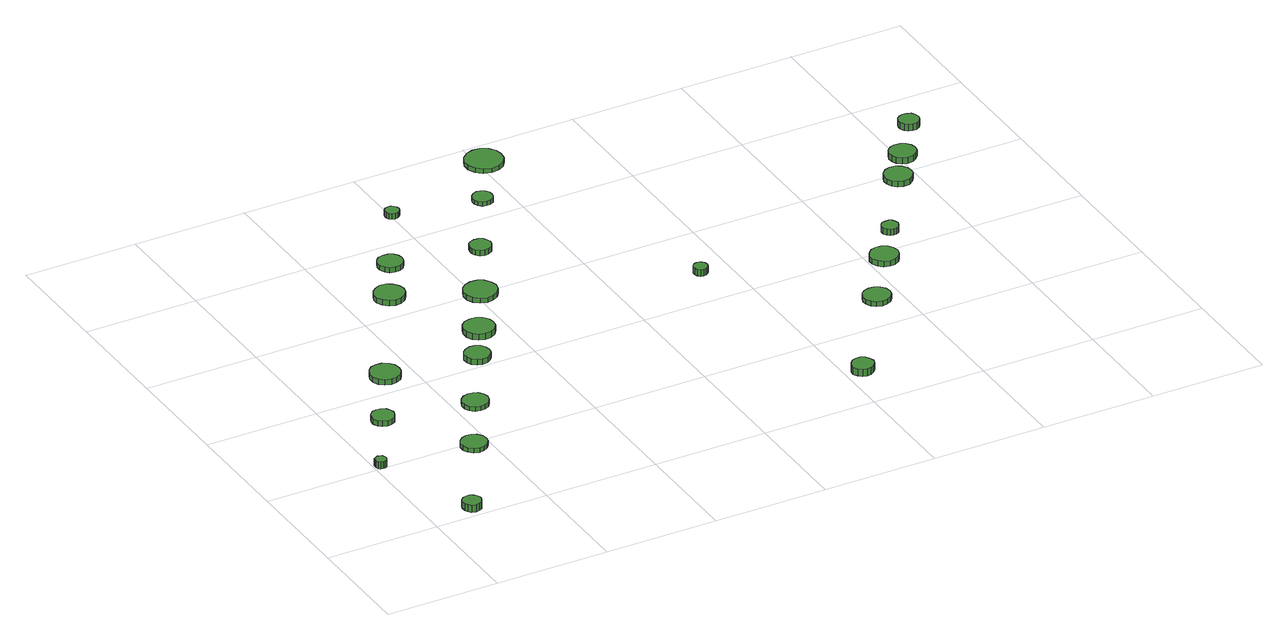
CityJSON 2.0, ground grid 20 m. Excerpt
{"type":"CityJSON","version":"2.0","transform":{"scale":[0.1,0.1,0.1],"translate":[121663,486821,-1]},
"CityObjects":{
"tree1":{"type":"SolitaryVegetationObject","attributes":{"function":"something"},"geometry":[{"type":"MultiSurface","lod":"1","boundaries":[[[0,1,2,3,4,5,6,7,8,9,10,11,12,13,14]],[[15,16,17,18,19,20,21,22,23,24,25,26,27,28,29]],[[0,29,28,1]],[[1,28,27,2]],[[2,27,26,3]],[[3,26,25,4]],[[4,25,24,5]],[[5,24,23,6]],[[6,23,22,7]],[[7,22,21,8]],[[8,21,20,9]],[[9,20,19,10]],[[10,19,18,11]],[[11,18,17,12]],[[12,17,16,13]],[[13,16,15,14]],[[14,15,29,0]]]}]},
"tree2":{"type":"SolitaryVegetationObject","attributes":{"function":"something"},"geometry":[{"type":"MultiSurface","lod":"1","boundaries":[[[30,31,32,33,34,35,36,37,38,39,40,41,42,43,44]],[[45,46,47,48,49,50,51,52,53,54,55,56,57,58,59]],[[30,59,58,31]],[[31,58,57,32]],[[32,57,56,33]],[[33,56,55,34]],[[34,55,54,35]],[[35,54,53,36]],[[36,53,52,37]],[[37,52,51,38]],[[38,51,50,39]],[[39,50,49,40]],[[40,49,48,41]],[[41,48,47,42]],[[42,47,46,43]],[[43,46,45,44]],[[44,45,59,30]]]}]},
"tree3":{"type":"SolitaryVegetationObject","attributes":{"function":"something"},"geometry":[{"type":"MultiSurface","lod":"1","boundaries":[[[60,61,62,63,64,65,66,67,68,69,70,71,72,73,74]],[[75,76,77,78,79,80,81,82,83,84,85,86,87,88,89]],[[60,89,88,61]],[[61,88,87,62]],[[62,87,86,63]],[[63,86,85,64]],[[64,85,84,65]],[[65,84,83,66]],[[66,83,82,67]],[[67,82,81,68]],[[68,81,80,69]],[[69,80,79,70]],[[70,79,78,71]],[[71,78,77,72]],[[72,77,76,73]],[[73,76,75,74]],[[74,75,89,60]]]}]},
"tree4":{"type":"SolitaryVegetationObject","attributes":{"function":"something"},"geometry":[{"type":"MultiSurface","lod":"1","boundaries":[[[90,91,92,93,94,95,96,97,98,99,100,101,102,103,104]],[[105,106,107,108,109,110,111,112,113,114,115,116,117,118,119]],[[90,119,118,91]],[[91,118,117,92]],[[92,117,116,93]],[[93,116,115,94]],[[94,115,114,95]],[[95,114,113,96]],[[96,113,112,97]],[[97,112,111,98]],[[98,111,110,99]],[[99,110,109,100]],[[100,109,108,101]],[[101,108,107,102]],[[102,107,106,103]],[[103,106,105,104]],[[104,105,119,90]]]}]},
"tree5":{"type":"SolitaryVegetationObject","attributes":{"function":"something"},"geometry":[{"type":"MultiSurface","lod":"1","boundaries":[[[120,121,122,123,124,125,126,127,128,129,130,131,132,133,134]],[[135,136,137,138,139,140,141,142,143,144,145,146,147,148,149]],[[120,149,148,121]],[[121,148,147,122]],[[122,147,146,123]],[[123,146,145,124]],[[124,145,144,125]],[[125,144,143,126]],[[126,143,142,127]],[[127,142,141,128]],[[128,141,140,129]],[[129,140,139,130]],[[130,139,138,131]],[[131,138,137,132]],[[132,137,136,133]],[[133,136,135,134]],[[134,135,149,120]]]}]},
"tree6":{"type":"SolitaryVegetationObject","attributes":{"function":"something"},"geometry":[{"type":"MultiSurface","lod":"1","boundaries":[[[150,151,152,153,154,155,156,157,158,159,160,161,162,163,164]],[[165,166,167,168,169,170,171,172,173,174,175,176,177,178,179]],[[150,179,178,151]],[[151,178,177,152]],[[152,177,176,153]],[[153,176,175,154]],[[154,175,174,155]],[[155,174,173,156]],[[156,173,172,157]],[[157,172,171,158]],[[158,171,170,159]],[[159,170,169,160]],[[160,169,168,161]],[[161,168,167,162]],[[162,167,166,163]],[[163,166,165,164]],[[164,165,179,150]]]}]},
"tree7":{"type":"SolitaryVegetationObject","attributes":{"function":"something"},"geometry":[{"type":"MultiSurface","lod":"1","boundaries":[[[180,181,182,183,184,185,186,187,188,189,190,191,192,193,194]],[[195,196,197,198,199,200,201,202,203,204,205,206,207,208,209]],[[180,209,208,181]],[[181,208,207,182]],[[182,207,206,183]],[[183,206,205,184]],[[184,205,204,185]],[[185,204,203,186]],[[186,203,202,187]],[[187,202,201,188]],[[188,201,200,189]],[[189,200,199,190]],[[190,199,198,191]],[[191,198,197,192]],[[192,197,196,193]],[[193,196,195,194]],[[194,195,209,180]]]}]},
"tree8":{"type":"SolitaryVegetationObject","attributes":{"function":"something"},"geometry":[{"type":"MultiSurface","lod":"1","boundaries":[[[210,211,212,213,214,215,216,217,218,219,220,221,222,223,224]],[[225,226,227,228,229,230,231,232,233,234,235,236,237,238,239]],[[210,239,238,211]],[[211,238,237,212]],[[212,237,236,213]],[[213,236,235,214]],[[214,235,234,215]],[[215,234,233,216]],[[216,233,232,217]],[[217,232,231,218]],[[218,231,230,219]],[[219,230,229,220]],[[220,229,228,221]],[[221,228,227,222]],[[222,227,226,223]],[[223,226,225,224]],[[224,225,239,210]]]}]},
"tree9":{"type":"SolitaryVegetationObject","attributes":{"function":"something"},"geometry":[{"type":"MultiSurface","lod":"1","boundaries":[[[240,241,242,243,244,245,246,247,248,249,250,251,252,253,254]],[[255,256,257,258,259,260,261,262,263,264,265,266,267,268,269]],[[240,269,268,241]],[[241,268,267,242]],[[242,267,266,243]],[[243,266,265,244]],[[244,265,264,245]],[[245,264,263,246]],[[246,263,262,247]],[[247,262,261,248]],[[248,261,260,249]],[[249,260,259,250]],[[250,259,258,251]],[[251,258,257,252]],[[252,257,256,253]],[[253,256,255,254]],[[254,255,269,240]]]}]},
"tree10":{"type":"SolitaryVegetationObject","attributes":{"function":"something"},"geometry":[{"type":"MultiSurface","lod":"1","boundaries":[[[270,271,272,273,274,275,276,277,278,279,280,281,282,283,284]],[[285,286,287,288,289,290,291,292,293,294,295,296,297,298,299]],[[270,299,298,271]],[[271,298,297,272]],[[272,297,296,273]],[[273,296,295,274]],[[274,295,294,275]],[[275,294,293,276]],[[276,293,292,277]],[[277,292,291,278]],[[278,291,290,279]],[[279,290,289,280]],[[280,289,288,281]],[[281,288,287,282]],[[282,287,286,283]],[[283,286,285,284]],[[284,285,299,270]]]}]},
"tree11":{"type":"SolitaryVegetationObject","attributes":{"function":"something"},"geometry":[{"type":"MultiSurface","lod":"1","boundaries":[[[300,301,302,303,304,305,306,307,308,309,310,311,312,313,314]],[[315,316,317,318,319,320,321,322,323,324,325,326,327,328,329]],[[300,329,328,301]],[[301,328,327,302]],[[302,327,326,303]],[[303,326,325,304]],[[304,325,324,305]],[[305,324,323,306]],[[306,323,322,307]],[[307,322,321,308]],[[308,321,320,309]],[[309,320,319,310]],[[310,319,318,311]],[[311,318,317,312]],[[312,317,316,313]],[[313,316,315,314]],[[314,315,329,300]]]}]},
"tree12":{"type":"SolitaryVegetationObject","attributes":{"function":"something"},"geometry":[{"type":"MultiSurface","lod":"1","boundaries":[[[330,331,332,333,334,335,336,337,338,339,340,341,342,343,344]],[[345,346,347,348,349,350,351,352,353,354,355,356,357,358,359]],[[330,359,358,331]],[[331,358,357,332]],[[332,357,356,333]],[[333,356,355,334]],[[334,355,354,335]],[[335,354,353,336]],[[336,353,352,337]],[[337,352,351,338]],[[338,351,350,339]],[[339,350,349,340]],[[340,349,348,341]],[[341,348,347,342]],[[342,347,346,343]],[[343,346,345,344]],[[344,345,359,330]]]}]},
"tree13":{"type":"SolitaryVegetationObject","attributes":{"function":"something"},"geometry":[{"type":"MultiSurface","lod":"1","boundaries":[[[360,361,362,363,364,365,366,367,368,369,370,371,372,373,374]],[[375,376,377,378,379,380,381,382,383,384,385,386,387,388,389]],[[360,389,388,361]],[[361,388,387,362]],[[362,387,386,363]],[[363,386,385,364]],[[364,385,384,365]],[[365,384,383,366]],[[366,383,382,367]],[[367,382,381,368]],[[368,381,380,369]],[[369,380,379,370]],[[370,379,378,371]],[[371,378,377,372]],[[372,377,376,373]],[[373,376,375,374]],[[374,375,389,360]]]}]},
"tree14":{"type":"SolitaryVegetationObject","attributes":{"function":"something"},"geometry":[{"type":"MultiSurface","lod":"1","boundaries":[[[390,391,392,393,394,395,396,397,398,399,400,401,402,403,404]],[[405,406,407,408,409,410,411,412,413,414,415,416,417,418,419]],[[390,419,418,391]],[[391,418,417,392]],[[392,417,416,393]],[[393,416,415,394]],[[394,415,414,395]],[[395,414,413,396]],[[396,413,412,397]],[[397,412,411,398]],[[398,411,410,399]],[[399,410,409,400]],[[400,409,408,401]],[[401,408,407,402]],[[402,407,406,403]],[[403,406,405,404]],[[404,405,419,390]]]}]},
"tree15":{"type":"SolitaryVegetationObject","attributes":{"function":"something"},"geometry":[{"type":"MultiSurface","lod":"1","boundaries":[[[420,421,422,423,424,425,426,427,428,429,430,431,432,433,434]],[[435,436,437,438,439,440,441,442,443,444,445,446,447,448,449]],[[420,449,448,421]],[[421,448,447,422]],[[422,447,446,423]],[[423,446,445,424]],[[424,445,444,425]],[[425,444,443,426]],[[426,443,442,427]],[[427,442,441,428]],[[428,441,440,429]],[[429,440,439,430]],[[430,439,438,431]],[[431,438,437,432]],[[432,437,436,433]],[[433,436,435,434]],[[434,435,449,420]]]}]},
"tree16":{"type":"SolitaryVegetationObject","attributes":{"function":"something"},"geometry":[{"type":"MultiSurface","lod":"1","boundaries":[[[450,451,452,453,454,455,456,457,458,459,460,461,462,463,464]],[[465,466,467,468,469,470,471,472,473,474,475,476,477,478,479]],[[450,479,478,451]],[[451,478,477,452]],[[452,477,476,453]],[[453,476,475,454]],[[454,475,474,455]],[[455,474,473,456]],[[456,473,472,457]],[[457,472,471,458]],[[458,471,470,459]],[[459,470,469,460]],[[460,469,468,461]],[[461,468,467,462]],[[462,467,466,463]],[[463,466,465,464]],[[464,465,479,450]]]}]},
"tree17":{"type":"SolitaryVegetationObject","attributes":{"function":"something"},"geometry":[{"type":"MultiSurface","lod":"1","boundaries":[[[480,481,482,483,484,485,486,487,488,489,490,491,492,493,494]],[[495,496,497,498,499,500,501,502,503,504,505,506,507,508,509]],[[480,509,508,481]],[[481,508,507,482]],[[482,507,506,483]],[[483,506,505,484]],[[484,505,504,485]],[[485,504,503,486]],[[486,503,502,487]],[[487,502,501,488]],[[488,501,500,489]],[[489,500,499,490]],[[490,499,498,491]],[[491,498,497,492]],[[492,497,496,493]],[[493,496,495,494]],[[494,495,509,480]]]}]},
"tree18":{"type":"SolitaryVegetationObject","attributes":{"function":"something"},"geometry":[{"type":"MultiSurface","lod":"1","boundaries":[[[510,511,512,513,514,515,516,517,518,519,520,521,522,523,524]],[[525,526,527,528,529,530,531,532,533,534,535,536,537,538,539]],[[510,539,538,511]],[[511,538,537,512]],[[512,537,536,513]],[[513,536,535,514]],[[514,535,534,515]],[[515,534,533,516]],[[516,533,532,517]],[[517,532,531,518]],[[518,531,530,519]],[[519,530,529,520]],[[520,529,528,521]],[[521,528,527,522]],[[522,527,526,523]],[[523,526,525,524]],[[524,525,539,510]]]}]},
"tree19":{"type":"SolitaryVegetationObject","attributes":{"function":"something"},"geometry":[{"type":"MultiSurface","lod":"1","boundaries":[[[540,541,542,543,544,545,546,547,548,549,550,551,552,553,554]],[[555,556,557,558,559,560,561,562,563,564,565,566,567,568,569]],[[540,569,568,541]],[[541,568,567,542]],[[542,567,566,543]],[[543,566,565,544]],[[544,565,564,545]],[[545,564,563,546]],[[546,563,562,547]],[[547,562,561,548]],[[548,561,560,549]],[[549,560,559,550]],[[550,559,558,551]],[[551,558,557,552]],[[552,557,556,553]],[[553,556,555,554]],[[554,555,569,540]]]}]},
"tree20":{"type":"SolitaryVegetationObject","attributes":{"function":"something"},"geometry":[{"type":"MultiSurface","lod":"1","boundaries":[[[570,571,572,573,574,575,576,577,578,579,580,581,582,583,584]],[[585,586,587,588,589,590,591,592,593,594,595,596,597,598,599]],[[570,599,598,571]],[[571,598,597,572]],[[572,597,596,573]],[[573,596,595,574]],[[574,595,594,575]],[[575,594,593,576]],[[576,593,592,577]],[[577,592,591,578]],[[578,591,590,579]],[[579,590,589,580]],[[580,589,588,581]],[[581,588,587,582]],[[582,587,586,583]],[[583,586,585,584]],[[584,585,599,570]]]}]},
"tree21":{"type":"SolitaryVegetationObject","attributes":{"function":"something"},"geometry":[{"type":"MultiSurface","lod":"1","boundaries":[[[600,601,602,603,604,605,606,607,608,609,610,611,612,613,614]],[[615,616,617,618,619,620,621,622,623,624,625,626,627,628,629]],[[600,629,628,601]],[[601,628,627,602]],[[602,627,626,603]],[[603,626,625,604]],[[604,625,624,605]],[[605,624,623,606]],[[606,623,622,607]],[[607,622,621,608]],[[608,621,620,609]],[[609,620,619,610]],[[610,619,618,611]],[[611,618,617,612]],[[612,617,616,613]],[[613,616,615,614]],[[614,615,629,600]]]}]},
"tree22":{"type":"SolitaryVegetationObject","attributes":{"function":"something"},"geometry":[{"type":"MultiSurface","lod":"1","boundaries":[[[630,631,632,633,634,635,636,637,638,639,640,641,642,643,644]],[[645,646,647,648,649,650,651,652,653,654,655,656,657,658,659]],[[630,659,658,631]],[[631,658,657,632]],[[632,657,656,633]],[[633,656,655,634]],[[634,655,654,635]],[[635,654,653,636]],[[636,653,652,637]],[[637,652,651,638]],[[638,651,650,639]],[[639,650,649,640]],[[640,649,648,641]],[[641,648,647,642]],[[642,647,646,643]],[[643,646,645,644]],[[644,645,659,630]]]}]},
"tree23":{"type":"SolitaryVegetationObject","attributes":{"function":"something"},"geometry":[{"type":"MultiSurface","lod":"1","boundaries":[[[660,661,662,663,664,665,666,667,668,669,670,671,672,673,674]],[[675,676,677,678,679,680,681,682,683,684,685,686,687,688,689]],[[660,689,688,661]],[[661,688,687,662]],[[662,687,686,663]],[[663,686,685,664]],[[664,685,684,665]],[[665,684,683,666]],[[666,683,682,667]],[[667,682,681,668]],[[668,681,680,669]],[[669,680,679,670]],[[670,679,678,671]],[[671,678,677,672]],[[672,677,676,673]],[[673,676,675,674]],[[674,675,689,660]]]}]}
},
"vertices":[
[22,208,20],[21,212,20],[19,215,20],[15,217,20],[11,218,20],[7,216,20],[4,214,20],[3,210,20],[3,206,20],[4,202,20],[7,199,20],[11,198,20],[15,198,20],[19,200,20],[21,204,20],[21,204,7],[19,200,7],[15,198,7],[11,198,7],[7,199,7],[4,202,7],[3,206,7],[3,210,7],[4,214,7],[7,216,7],[11,218,7],[15,217,7],[19,215,7],[21,212,7],[22,208,7],
[91,18,25],[89,25,25],[85,30,25],[79,34,25],[73,34,25],[66,32,25],[61,28,25],[59,22,25],[59,15,25],[61,9,25],[66,4,25],[73,2,25],[79,3,25],[85,6,25],[89,12,25],[89,12,12],[85,6,12],[79,3,12],[73,2,12],[66,4,12],[61,9,12],[59,15,12],[59,22,12],[61,28,12],[66,32,12],[73,34,12],[79,34,12],[85,30,12],[89,25,12],[91,18,12],
[103,330,17],[101,338,17],[97,344,17],[89,348,17],[81,349,17],[73,347,17],[67,341,17],[64,334,17],[64,326,17],[67,318,17],[73,313,17],[81,310,17],[89,311,17],[97,315,17],[101,322,17],[101,322,7],[97,315,7],[89,311,7],[81,310,7],[73,313,7],[67,318,7],[64,326,7],[64,334,7],[67,341,7],[73,347,7],[81,349,7],[89,348,7],[97,344,7],[101,338,7],[103,330,7],
[195,189,16],[193,198,16],[187,206,16],[179,210,16],[170,211,16],[161,208,16],[154,202,16],[150,194,16],[150,184,16],[154,176,16],[161,169,16],[170,166,16],[179,167,16],[187,172,16],[193,180,16],[193,180,8],[187,172,8],[179,167,8],[170,166,8],[161,169,8],[154,176,8],[150,184,8],[150,194,8],[154,202,8],[161,208,8],[170,211,8],[179,210,8],[187,206,8],[193,198,8],[195,189,8],
[178,447,16],[176,458,16],[170,466,16],[160,472,16],[150,473,16],[139,470,16],[131,462,16],[127,453,16],[127,442,16],[131,432,16],[139,425,16],[150,421,16],[160,422,16],[170,428,16],[176,437,16],[176,437,6],[170,428,6],[160,422,6],[150,421,6],[139,425,6],[131,432,6],[127,442,6],[127,453,6],[131,462,6],[139,470,6],[150,473,6],[160,472,6],[170,466,6],[176,458,6],[178,447,6],
[260,302,15],[258,311,15],[252,319,15],[244,323,15],[235,324,15],[226,321,15],[219,315,15],[215,307,15],[215,297,15],[219,289,15],[226,282,15],[235,280,15],[244,281,15],[252,285,15],[258,293,15],[258,293,7],[252,285,7],[244,281,7],[235,280,7],[226,282,7],[219,289,7],[215,297,7],[215,307,7],[219,315,7],[226,321,7],[235,324,7],[244,323,7],[252,319,7],[258,311,7],[260,302,7],
[332,427,16],[330,436,16],[325,444,16],[317,448,16],[308,449,16],[299,446,16],[292,440,16],[288,432,16],[288,423,16],[292,414,16],[299,408,16],[308,405,16],[317,406,16],[325,411,16],[330,418,16],[330,418,6],[325,411,6],[317,406,6],[308,405,6],[299,408,6],[292,414,6],[288,423,6],[288,432,6],[292,440,6],[299,446,6],[308,449,6],[317,448,6],[325,444,6],[330,436,6],[332,427,6],
[303,659,16],[301,669,16],[294,678,16],[285,684,16],[274,685,16],[264,681,16],[256,674,16],[251,664,16],[251,653,16],[256,644,16],[264,636,16],[274,633,16],[285,634,16],[294,639,16],[301,648,16],[301,648,6],[294,639,6],[285,634,6],[274,633,6],[264,636,6],[256,644,6],[251,653,6],[251,664,6],[256,674,6],[264,681,6],[274,685,6],[285,684,6],[294,678,6],[301,669,6],[303,659,6],
[378,497,17],[376,508,17],[369,517,17],[360,522,17],[349,523,17],[338,520,17],[330,513,17],[326,502,17],[326,491,17],[330,481,17],[338,474,17],[349,471,17],[360,472,17],[369,477,17],[376,486,17],[376,486,6],[369,477,6],[360,472,6],[349,471,6],[338,474,6],[330,481,6],[326,491,6],[326,502,6],[330,513,6],[338,520,6],[349,523,6],[360,522,6],[369,517,6],[376,508,6],[378,497,6],
[347,743,16],[345,752,16],[340,759,16],[332,763,16],[323,764,16],[314,762,16],[308,756,16],[304,748,16],[304,739,16],[308,730,16],[314,724,16],[323,722,16],[332,723,16],[340,727,16],[345,734,16],[345,734,7],[340,727,7],[332,723,7],[323,722,7],[314,724,7],[308,730,7],[304,739,7],[304,748,7],[308,756,7],[314,762,7],[323,764,7],[332,763,7],[340,759,7],[345,752,7],[347,743,7],
[439,598,15],[436,609,15],[429,619,15],[419,625,15],[407,626,15],[396,623,15],[387,615,15],[382,604,15],[382,592,15],[387,581,15],[396,573,15],[407,569,15],[419,571,15],[429,577,15],[436,586,15],[436,586,6],[429,577,6],[419,571,6],[407,569,6],[396,573,6],[387,581,6],[382,592,6],[382,604,6],[387,615,6],[396,623,6],[407,626,6],[419,625,6],[429,619,6],[436,609,6],[439,598,6],
[415,878,17],[414,883,17],[411,887,17],[407,890,17],[402,890,17],[397,889,17],[393,885,17],[391,881,17],[391,876,17],[393,871,17],[397,868,17],[402,866,17],[407,867,17],[411,869,17],[414,873,17],[414,873,7],[411,869,7],[407,867,7],[402,866,7],[397,868,7],[393,871,7],[391,876,7],[391,881,7],[393,885,7],[397,889,7],[402,890,7],[407,890,7],[411,887,7],[414,883,7],[415,878,7],
[495,718,16],[493,725,16],[489,731,16],[482,735,16],[474,736,16],[467,734,16],[461,729,16],[458,721,16],[458,714,16],[461,707,16],[467,701,16],[474,699,16],[482,700,16],[489,704,16],[493,710,16],[493,710,6],[489,704,6],[482,700,6],[474,699,6],[467,701,6],[461,707,6],[458,714,6],[458,721,6],[461,729,6],[467,734,6],[474,736,6],[482,735,6],[489,731,6],[493,725,6],[495,718,6],
[569,848,15],[568,855,15],[564,861,15],[557,865,15],[550,866,15],[543,863,15],[538,858,15],[535,852,15],[535,845,15],[538,838,15],[543,833,15],[550,831,15],[557,832,15],[564,835,15],[568,841,15],[568,841,7],[564,835,7],[557,832,7],[550,831,7],[543,833,7],[538,838,7],[535,845,7],[535,852,7],[538,858,7],[543,863,7],[550,866,7],[557,865,7],[564,861,7],[568,855,7],[569,848,7],
[850,92,21],[848,100,21],[843,107,21],[836,111,21],[828,111,21],[821,109,21],[815,103,21],[811,96,21],[811,88,21],[815,81,21],[821,75,21],[828,73,21],[836,74,21],[843,78,21],[848,84,21],[848,84,8],[843,78,8],[836,74,8],[828,73,8],[821,75,8],[815,81,8],[811,88,8],[811,96,8],[815,103,8],[821,109,8],[828,111,8],[836,111,8],[843,107,8],[848,100,8],[850,92,8],
[761,482,21],[760,487,21],[757,491,21],[753,494,21],[748,494,21],[743,493,21],[739,489,21],[737,485,21],[737,480,21],[739,475,21],[743,471,21],[748,470,21],[753,470,21],[757,473,21],[760,477,21],[760,477,9],[757,473,9],[753,470,9],[748,470,9],[743,471,9],[739,475,9],[737,480,9],[737,485,9],[739,489,9],[743,493,9],[748,494,9],[753,494,9],[757,491,9],[760,487,9],[761,482,9],
[642,949,15],[640,962,15],[632,973,15],[620,980,15],[607,981,15],[594,977,15],[584,968,15],[578,956,15],[578,942,15],[584,930,15],[594,921,15],[607,917,15],[620,918,15],[632,925,15],[640,936,15],[640,936,7],[632,925,7],[620,918,7],[607,917,7],[594,921,7],[584,930,7],[578,942,7],[578,956,7],[584,968,7],[594,977,7],[607,981,7],[620,980,7],[632,973,7],[640,962,7],[642,949,7],
[982,277,15],[980,287,15],[974,294,15],[965,299,15],[956,300,15],[946,297,15],[939,291,15],[935,282,15],[935,272,15],[939,263,15],[946,257,15],[956,254,15],[965,255,15],[974,260,15],[980,267,15],[980,267,6],[974,260,6],[965,255,6],[956,254,6],[946,257,6],[939,263,6],[935,272,6],[935,282,6],[939,291,6],[946,297,6],[956,300,6],[965,299,6],[974,294,6],[980,287,6],[982,277,6],
[1053,380,16],[1051,390,16],[1045,398,16],[1036,403,16],[1026,404,16],[1016,401,16],[1009,394,16],[1004,385,16],[1004,375,16],[1009,366,16],[1016,359,16],[1026,356,16],[1036,357,16],[1045,362,16],[1051,370,16],[1051,370,6],[1045,362,6],[1036,357,6],[1026,356,6],[1016,359,6],[1009,366,6],[1004,375,6],[1004,385,6],[1009,394,6],[1016,401,6],[1026,404,6],[1036,403,6],[1045,398,6],[1051,390,6],[1053,380,6],
[1094,452,17],[1092,458,17],[1089,463,17],[1084,466,17],[1078,466,17],[1072,465,17],[1068,461,17],[1065,455,17],[1065,449,17],[1068,443,17],[1072,439,17],[1078,438,17],[1084,438,17],[1089,441,17],[1092,446,17],[1092,446,6],[1089,441,6],[1084,438,6],[1078,438,6],[1072,439,6],[1068,443,6],[1065,449,6],[1065,455,6],[1068,461,6],[1072,465,6],[1078,466,6],[1084,466,6],[1089,463,6],[1092,458,6],[1094,452,6],
[1192,586,16],[1190,596,16],[1184,604,16],[1176,609,16],[1165,610,16],[1156,607,16],[1148,600,16],[1144,591,16],[1144,581,16],[1148,572,16],[1156,565,16],[1165,562,16],[1176,563,16],[1184,568,16],[1190,576,16],[1190,576,6],[1184,568,6],[1176,563,6],[1165,562,6],[1156,565,6],[1148,572,6],[1144,581,6],[1144,591,6],[1148,600,6],[1156,607,6],[1165,610,6],[1176,609,6],[1184,604,6],[1190,596,6],[1192,586,6],
[1231,644,17],[1229,653,17],[1223,661,17],[1215,665,17],[1205,666,17],[1196,663,17],[1189,657,17],[1185,648,17],[1185,639,17],[1189,630,17],[1196,624,17],[1205,621,17],[1215,622,17],[1223,627,17],[1229,634,17],[1229,634,6],[1223,627,6],[1215,622,6],[1205,621,6],[1196,624,6],[1189,630,6],[1185,639,6],[1185,648,6],[1189,657,6],[1196,663,6],[1205,666,6],[1215,665,6],[1223,661,6],[1229,653,6],[1231,644,6],
[1281,723,18],[1279,731,18],[1275,737,18],[1268,740,18],[1261,741,18],[1254,739,18],[1249,734,18],[1246,727,18],[1246,720,18],[1249,713,18],[1254,708,18],[1261,706,18],[1268,706,18],[1275,710,18],[1279,716,18],[1279,716,6],[1275,710,6],[1268,706,6],[1261,706,6],[1254,708,6],[1249,713,6],[1246,720,6],[1246,727,6],[1249,734,6],[1254,739,6],[1261,741,6],[1268,740,6],[1275,737,6],[1279,731,6],[1281,723,6]
]}
